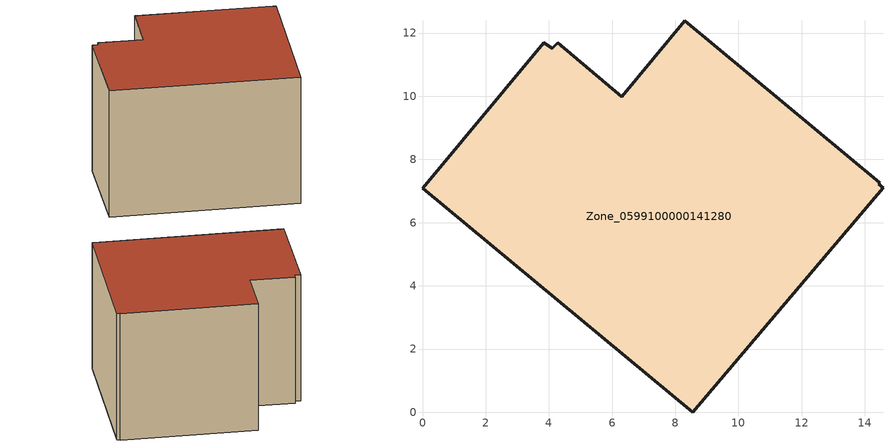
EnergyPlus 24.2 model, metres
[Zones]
Zone_0599100000141280
 floor ground (C_G): 14.57,7.11 8.54,0 0,7.09 3.84,11.7 4.11,11.51 4.27,11.69 6.3,9.99 8.3,12.39 14.47,7.27 14.44,7.22 z0
 wall outside (C_F): 14.47,7.27 8.3,12.39 6.3,9.99 4.27,11.69 4.11,11.51 3.84,11.7 0,7.09 8.54,0 14.57,7.11 14.44,7.22 14.47,7.27 z0:8.04
 roof outside (C_R): 14.44,7.22 14.47,7.27 8.3,12.39 6.3,9.99 4.27,11.69 4.11,11.51 3.84,11.7 0,7.09 8.54,0 14.57,7.11 z8.04
[BUILDING]
Pand.0599100000141280: North Axis=0; Terrain=City; Loads Convergence Tolerance Value=0.04; Temperature Convergence Tolerance Value=0.4; Solar Distribution=FullExterior; Maximum Number of Warmup Days=25; Minimum Number of Warmup Days=1
[Site:Location]
Rotterdam.The.Hague.AP_ZH_NLD Design_Conditions: Latitude=51.96; Longitude=4.45; Time Zone=1; Elevation=-4.5
[SITE:GROUNDTEMPERATURE:BUILDINGSURFACE]
18, 18, 18, 18, 18, 18, 18, 18, 18, 18, 18, 18
[MATERIAL] Thermal Absorptance=0.9; Solar Absorptance=0.7; Visible Absorptance=0.7
Name | Roughness | Thickness | Conductivity | Density | Specific Heat
G.TC.1946-1964 | MediumSmooth | 0.15 | 1 | 540 | 1210
F.TC.1946-1964 | Rough | 0.3 | 0.857143 | 1920 | 840
R.TC.1946-1964 | MediumRough | 0.2 | 0.235294 | 1500 | 1000
[CONSTRUCTION]
C_G: G.TC.1946-1964
C_F: F.TC.1946-1964
C_R: R.TC.1946-1964
[ZONE]
Zone_0599100000141280: Type=1; Multiplier=1; Ceiling Height=Autocalculate; Volume=Autocalculate; Floor Area=autocalculate; Part of Total Floor Area=Yes
[ZONEINFILTRATION:DESIGNFLOWRATE]
Infil_Zone_0599100000141280: Zone or ZoneList or Space or SpaceList=Zone_0599100000141280; Schedule=AlwaysOn; Design Flow Rate Calculation Method=Flow/Area; Flow Rate per Floor Area=0.003; Constant Term Coefficient=1; Temperature Term Coefficient=0; Velocity Term Coefficient=0; Velocity Squared Term Coefficient=0
[HVACTEMPLATE:ZONE:IDEALLOADSAIRSYSTEM]
Zone_0599100000141280: Maximum Heating Supply Air Temperature=50; Minimum Cooling Supply Air Temperature=13; Maximum Heating Supply Air Humidity Ratio=0.0156; Minimum Cooling Supply Air Humidity Ratio=0.0077; Heating Limit=NoLimit; Cooling Limit=NoLimit; Dehumidification Control Type=ConstantSensibleHeatRatio; Cooling Sensible Heat Ratio=0.7; Dehumidification Setpoint=60; Humidification Control Type=None; Humidification Setpoint=30; Outdoor Air Method=None; Outdoor Air Flow Rate per Person=0.00944; Outdoor Air Flow Rate per Zone Floor Area=0; Outdoor Air Flow Rate per Zone=0; Demand Controlled Ventilation Type=None; Outdoor Air Economizer Type=NoEconomizer; Heat Recovery Type=None; Sensible Heat Recovery Effectiveness=0.7; Latent Heat Recovery Effectiveness=0.65
[ZONECONTROL:THERMOSTAT]
ThermostatControl_Zone_0599100000141280: Zone or ZoneList=Zone_0599100000141280; Control Type Schedule=DualSetpointControlType; Control 1=Thermostat_Zone_0599100000141280; Temperature Difference Between Cutout And Setpoint=0
[THERMOSTATSETPOINT:DUALSETPOINT]
Thermostat_Zone_0599100000141280: Heating Setpoint Temperature Schedule=HeatingSetpoint_Zone_0599100000141280; Cooling Setpoint Temperature Schedule=CoolingSetpoint_Zone_0599100000141280
[SCHEDULE:COMPACT]
HeatingSetpoint_Zone_0599100000141280: Through: 12/31, For: AllDays, Until: 24:00, 21
CoolingSetpoint_Zone_0599100000141280: Through: 12/31, For: AllDays, Until: 24:00, 24
DualSetpointControlType: Through: 12/31, For: AllDays, Until: 24:00, 4
AlwaysOn: Through: 12/31, For: AllDays, Until: 24:00, 1
